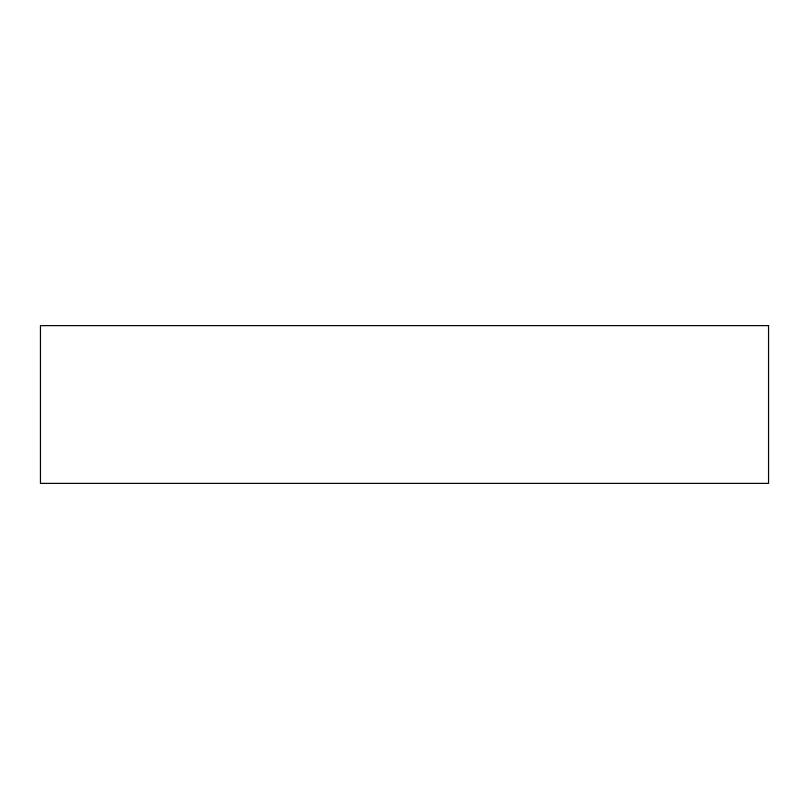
<?xml version="1.0" encoding="UTF-8"?>
<svg xmlns="http://www.w3.org/2000/svg" width="809" height="809" viewBox="0 0 809 809"><rect width="100%" height="100%" fill="white"/><g stroke="black" fill="none" stroke-linecap="round" stroke-linejoin="round"><path stroke-width="1.21" d="M768.55 325.623L40.45 325.623L40.45 483.377L768.55 483.377L768.55 325.623"/></g></svg>
